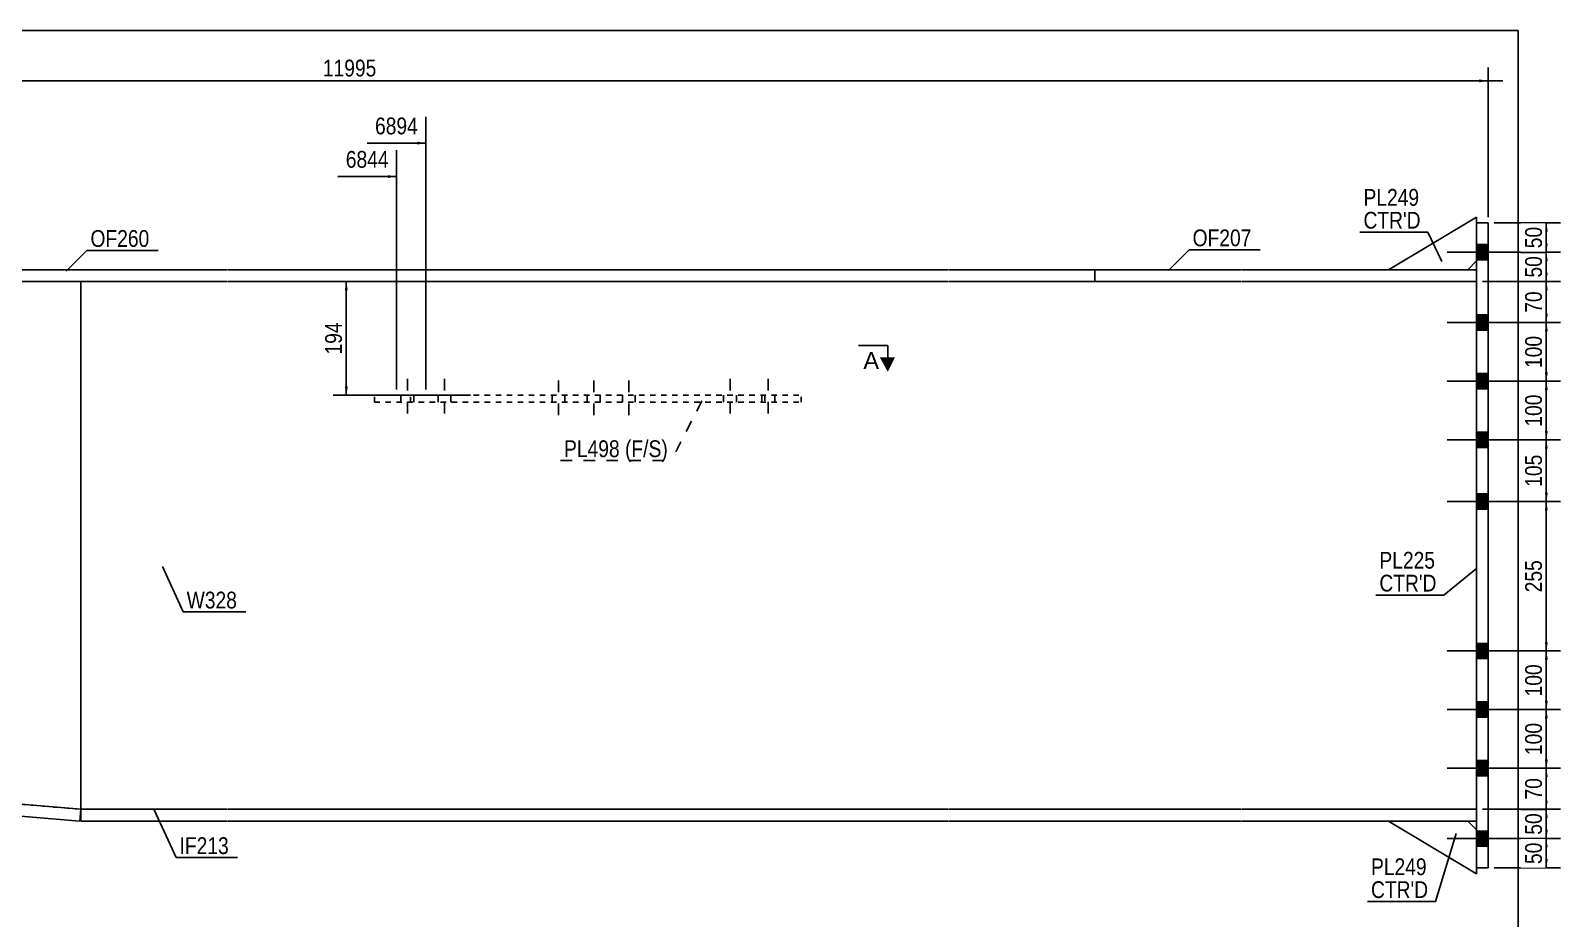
# Model space of a CAD drawing. Header units: millimetres. Extents: x -320 to 99, y -158 to 129.
# Drawn here: x -161.7 to 99.3, y -21.9 to 129.5 of the extents above; entities that cross this region are included whole.
import ezdxf

# ---------------------------------------------------------------- set-up
doc = ezdxf.new("R2010")
doc.units = ezdxf.units.MM
doc.linetypes.add('DXK_LINE_DOT1', pattern=[1.8814, 0.9407, -0.9407])
doc.linetypes.add('DXK_LINE_DOT2', pattern=[3.9198, 1.9599, -1.9599])
doc.styles.add('Arial', font='ARIAL.TTF', dxfattribs={"height": 0.2})
doc.styles.add('Arial Narrow', font='ARIALN.TTF', dxfattribs={"height": 0.2})

# ---------------------------------------------------------------- blocks, each defined once
blk = doc.blocks.new('Unknown-623345038-1210')
at = {"color": 5, "linetype": 'Continuous'}
for p, q in [((92.16, 129.47), (-317.84, 129.47)), ((92.16, -157.53), (92.16, 129.47))]:
    blk.add_line(p, q, dxfattribs=at)
blk = doc.blocks.new('Bolt-623345038-1505 - 1503')
at = {"color": 3, "linetype": 'DXK_LINE_DOT2'}
for p, q in [((-71.59, 69.78), (-71.59, 62.98)), ((-65.59, 69.78), (-65.59, 62.98)), ((-59.59, 69.78), (-59.59, 62.98)), ((-72.69, 67.28), (-72.69, 66.08)), ((-70.49, 67.28), (-70.49, 66.08)), ((-66.69, 67.28), (-66.69, 66.08)), ((-64.49, 67.28), (-64.49, 66.08)), ((-60.69, 67.28), (-60.69, 66.08)), ((-58.49, 67.28), (-58.49, 66.08))]:
    blk.add_line(p, q, dxfattribs=at)
blk = doc.blocks.new('Part-623345038-1602 - 1503')
at = {"color": 2, "linetype": 'Continuous'}
for p, q in [((85.03, 97.68), (70.03, 88.68)), ((85.03, 97.68), (85.03, 96.68)), ((83.53, 88.68), (85.03, 90.18))]:
    blk.add_line(p, q, dxfattribs=at)
at = {"color": 7, "linetype": 'DXK_LINE_DOT1'}
for p, q in [((85.03, 90.18), (85.03, 96.68)), ((70.03, 88.68), (83.53, 88.68))]:
    blk.add_line(p, q, dxfattribs=at)
blk = doc.blocks.new('Part-623345038-1549 - 1503')
at = {"color": 7, "linetype": 'DXK_LINE_DOT1'}
for p, q in [((-103.01, 66.08), (-103.01, 67.28)), ((-103.01, 67.28), (-30.17, 67.28)), ((-103.01, 66.08), (-30.17, 66.08)), ((-96.83, 66.08), (-96.83, 67.28)), ((-36.38, 67.28), (-36.38, 66.08)), ((-30.17, 66.08), (-30.17, 67.28))]:
    blk.add_line(p, q, dxfattribs=at)
blk = doc.blocks.new('Part-623345038-1631 - 1503')
at = {"color": 2, "linetype": 'Continuous'}
for p, q in [((85.03, 96.68), (87.03, 96.68)), ((85.03, -13.32), (85.03, 96.68)), ((87.03, 96.68), (87.03, -13.32)), ((87.03, -13.32), (85.03, -13.32))]:
    blk.add_line(p, q, dxfattribs=at)
blk = doc.blocks.new('Part-623345038-1636 - 1503')
at = {"color": 2, "linetype": 'Continuous'}
for p, q in [((85.03, -14.32), (70.03, -5.32)), ((83.53, -5.32), (85.03, -6.82)), ((85.03, -14.32), (85.03, -13.32))]:
    blk.add_line(p, q, dxfattribs=at)
at = {"color": 7, "linetype": 'DXK_LINE_DOT1'}
for p, q in [((70.03, -5.32), (83.53, -5.32)), ((85.03, -6.82), (85.03, -13.32))]:
    blk.add_line(p, q, dxfattribs=at)
blk = doc.blocks.new('Part-623345038-1725 - 1503')
at = {"color": 2, "linetype": 'Continuous'}
blk.add_line((-153.11, 86.68), (-153.11, -3.32), dxfattribs=at)
at = {"color": 7, "linetype": 'DXK_LINE_DOT1'}
for p, q in [((-153.11, 86.68), (-128.11, 86.68)), ((-128.01, 86.68), (-5.17, 86.68)), ((-5.07, 86.68), (44.93, 86.68)), ((45.03, 86.68), (85.03, 86.68)), ((85.03, 86.68), (85.03, -3.32)), ((-153.11, -3.32), (-128.11, -3.32)), ((-128.01, -3.32), (-5.17, -3.32)), ((-5.07, -3.32), (44.93, -3.32)), ((45.03, -3.32), (85.03, -3.32))]:
    blk.add_line(p, q, dxfattribs=at)
blk = doc.blocks.new('Bolt-623345038-1844 - 1503')
at = {"linetype": 'Continuous'}
for points in [[(85.03, 92.98), (85.03, 90.38), (87.03, 90.38), (87.03, 92.98)], [(85.03, 92.98), (85.03, 90.38), (87.03, 90.38), (87.03, 92.98)], [(85.03, 80.98), (85.03, 78.38), (87.03, 78.38), (87.03, 80.98)], [(85.03, 80.98), (85.03, 78.38), (87.03, 78.38), (87.03, 80.98)], [(85.03, 70.98), (85.03, 68.38), (87.03, 68.38), (87.03, 70.98)], [(85.03, 70.98), (85.03, 68.38), (87.03, 68.38), (87.03, 70.98)], [(85.03, 60.98), (85.03, 58.38), (87.03, 58.38), (87.03, 60.98)], [(85.03, 60.98), (85.03, 58.38), (87.03, 58.38), (87.03, 60.98)], [(85.03, 50.48), (85.03, 47.88), (87.03, 47.88), (87.03, 50.48)], [(85.03, 50.48), (85.03, 47.88), (87.03, 47.88), (87.03, 50.48)], [(85.03, 24.98), (85.03, 22.38), (87.03, 22.38), (87.03, 24.98)], [(85.03, 24.98), (85.03, 22.38), (87.03, 22.38), (87.03, 24.98)], [(85.03, 14.98), (85.03, 12.38), (87.03, 12.38), (87.03, 14.98)], [(85.03, 14.98), (85.03, 12.38), (87.03, 12.38), (87.03, 14.98)], [(85.03, 4.98), (85.03, 2.38), (87.03, 2.38), (87.03, 4.98)], [(85.03, 4.98), (85.03, 2.38), (87.03, 2.38), (87.03, 4.98)], [(85.03, -7.02), (85.03, -9.62), (87.03, -9.62), (87.03, -7.02)], [(85.03, -7.02), (85.03, -9.62), (87.03, -9.62), (87.03, -7.02)]]:
    blk.add_hatch(color=3, dxfattribs=at).paths.add_polyline_path(points)
at = {"color": 3, "linetype": 'Continuous'}
for p, q in [((90.62, 91.68), (80.03, 91.68)), ((90.62, 91.68), (80.03, 91.68)), ((87.03, 92.98), (85.03, 92.98)), ((87.03, 92.98), (85.03, 92.98)), ((87.03, 90.38), (85.03, 90.38)), ((87.03, 90.38), (85.03, 90.38)), ((87.03, 80.98), (85.03, 80.98)), ((87.03, 80.98), (85.03, 80.98)), ((90.62, 79.68), (80.03, 79.68)), ((90.62, 79.68), (80.03, 79.68)), ((87.03, 78.38), (85.03, 78.38)), ((87.03, 78.38), (85.03, 78.38)), ((87.03, 70.98), (85.03, 70.98)), ((87.03, 70.98), (85.03, 70.98)), ((90.62, 69.68), (80.03, 69.68)), ((90.62, 69.68), (80.03, 69.68)), ((87.03, 68.38), (85.03, 68.38)), ((87.03, 68.38), (85.03, 68.38)), ((87.03, 60.98), (85.03, 60.98)), ((87.03, 60.98), (85.03, 60.98)), ((90.62, 59.68), (80.03, 59.68)), ((90.62, 59.68), (80.03, 59.68)), ((87.03, 58.38), (85.03, 58.38)), ((87.03, 58.38), (85.03, 58.38)), ((87.03, 50.48), (85.03, 50.48)), ((87.03, 50.48), (85.03, 50.48)), ((90.62, 49.18), (80.03, 49.18)), ((90.62, 49.18), (80.03, 49.18)), ((87.03, 47.88), (85.03, 47.88)), ((87.03, 47.88), (85.03, 47.88)), ((90.62, 23.68), (80.03, 23.68)), ((90.62, 23.68), (80.03, 23.68)), ((87.03, 24.98), (85.03, 24.98)), ((87.03, 24.98), (85.03, 24.98)), ((87.03, 22.38), (85.03, 22.38)), ((87.03, 22.38), (85.03, 22.38)), ((90.62, 13.68), (80.03, 13.68)), ((90.62, 13.68), (80.03, 13.68)), ((87.03, 14.98), (85.03, 14.98)), ((87.03, 14.98), (85.03, 14.98)), ((87.03, 12.38), (85.03, 12.38)), ((87.03, 12.38), (85.03, 12.38)), ((90.62, 3.68), (80.03, 3.68)), ((90.62, 3.68), (80.03, 3.68)), ((87.03, 4.98), (85.03, 4.98)), ((87.03, 4.98), (85.03, 4.98)), ((87.03, 2.38), (85.03, 2.38)), ((87.03, 2.38), (85.03, 2.38)), ((87.03, -7.02), (85.03, -7.02)), ((87.03, -7.02), (85.03, -7.02)), ((90.62, -8.32), (80.03, -8.32)), ((90.62, -8.32), (80.03, -8.32)), ((87.03, -9.62), (85.03, -9.62)), ((87.03, -9.62), (85.03, -9.62))]:
    blk.add_line(p, q, dxfattribs=at)
blk = doc.blocks.new('Part-623345038-1747 - 1503')
at = {"color": 2, "linetype": 'Continuous'}
for p, q in [((19.93, 88.68), (19.93, 86.68)), ((44.93, 88.68), (19.93, 88.68)), ((19.93, 86.68), (44.93, 86.68)), ((85.03, 88.68), (45.03, 88.68)), ((45.03, 86.68), (85.03, 86.68)), ((85.03, 86.68), (85.03, 88.68))]:
    blk.add_line(p, q, dxfattribs=at)
blk = doc.blocks.new('Bolt-623345038-1748 - 1503')
at = {"color": 3, "linetype": 'DXK_LINE_DOT2'}
for p, q in [((-42.33, 64.18), (-42.33, 70.98)), ((-35.81, 64.18), (-35.81, 70.98)), ((-43.43, 66.08), (-43.43, 67.28)), ((-41.23, 66.08), (-41.23, 67.28)), ((-36.91, 66.08), (-36.91, 67.28)), ((-34.71, 66.08), (-34.71, 67.28))]:
    blk.add_line(p, q, dxfattribs=at)
blk = doc.blocks.new('Bolt-623345038-1750 - 1503')
at = {"color": 3, "linetype": 'DXK_LINE_DOT2'}
for p, q in [((-97.38, 64.18), (-97.38, 70.98)), ((-91.04, 64.18), (-91.04, 70.98)), ((-98.48, 66.08), (-98.48, 67.28)), ((-96.28, 66.08), (-96.28, 67.28)), ((-92.14, 66.08), (-92.14, 67.28)), ((-89.94, 66.08), (-89.94, 67.28))]:
    blk.add_line(p, q, dxfattribs=at)
blk = doc.blocks.new('Part-623345038-1772 - 1503')
at = {"color": 2, "linetype": 'Continuous'}
for p, q in [((-183.11, 88.68), (-183.11, 86.68)), ((-183.11, 88.68), (-128.11, 88.68)), ((-183.11, 86.68), (-128.11, 86.68)), ((-128.01, 88.68), (-5.17, 88.68)), ((-128.01, 86.68), (-5.17, 86.68)), ((-5.07, 88.68), (19.93, 88.68)), ((-5.07, 86.68), (19.93, 86.68)), ((19.93, 88.68), (19.93, 86.68))]:
    blk.add_line(p, q, dxfattribs=at)
blk = doc.blocks.new('Part-623345038-1816 - 1503')
at = {"color": 2, "linetype": 'Continuous'}
for p, q in [((-299.37, 44.66), (-299.2, 46.65)), ((-208.21, 37.05), (-299.37, 44.66)), ((-299.2, 46.65), (-208.21, 39.06)), ((-208.11, 1.27), (-153.11, -3.32)), ((-153.28, -5.32), (-208.11, -0.74)), ((-153.11, -3.32), (-153.28, -5.32))]:
    blk.add_line(p, q, dxfattribs=at)
blk = doc.blocks.new('Part-623345038-1838 - 1503')
at = {"color": 2, "linetype": 'Continuous'}
for p, q in [((-153.11, -5.32), (-153.11, -3.32)), ((-153.11, -3.32), (-128.11, -3.32)), ((-128.01, -3.32), (-5.17, -3.32)), ((-5.07, -3.32), (44.93, -3.32)), ((45.03, -3.32), (85.03, -3.32)), ((85.03, -5.32), (85.03, -3.32)), ((-153.11, -5.32), (-128.11, -5.32)), ((-128.01, -5.32), (-5.17, -5.32)), ((-5.07, -5.32), (44.93, -5.32)), ((45.03, -5.32), (85.03, -5.32))]:
    blk.add_line(p, q, dxfattribs=at)
blk = doc.blocks.new('Part-623345038-1843 - 1503')
at = {"color": 7, "linetype": 'DXK_LINE_DOT1'}
for p, q in [((-299.5, 86.68), (-208.21, 86.68)), ((-299.5, 86.68), (-299.5, 46.68)), ((-208.11, 86.68), (-153.11, 86.68)), ((-153.11, 86.68), (-153.11, -3.32)), ((-208.21, 39.06), (-299.2, 46.65)), ((-153.11, -3.32), (-208.11, 1.27))]:
    blk.add_line(p, q, dxfattribs=at)
at = {"color": 2, "linetype": 'Continuous'}
blk.add_line((-299.5, 46.68), (-299.2, 46.65), dxfattribs=at)
blk = doc.blocks.new('StraightDimension-623345038-1862 - 1503')
at = {"linetype": 'Continuous'}
for points in [[(96.69, -4.82), (96.94, -3.32), (97.19, -4.82)], [(97.19, -6.82), (96.94, -8.32), (96.69, -6.82)]]:
    blk.add_hatch(color=7, dxfattribs=at).paths.add_polyline_path(points)
at = {"color": 7, "linetype": 'Continuous'}
for p, q in [((86.03, -3.32), (99.34, -3.32)), ((96.94, -8.32), (96.94, -3.32)), ((86.03, -8.32), (99.34, -8.32))]:
    blk.add_line(p, q, dxfattribs=at)
at = {"color": 0}
blk.add_wipeout([(96.79, -3.4), (92.59, -3.4), (92.59, -8.25), (96.79, -8.25)], dxfattribs=at)
at = {"color": 3, "style": 'Arial Narrow'}
blk.add_text('50', height=2.863, rotation=90.0002, dxfattribs=at).set_placement((96.19, -7.65))
blk = doc.blocks.new('StraightDimension-623345038-1948 - 1503')
at = {"linetype": 'Continuous'}
for points in [[(96.69, 12.18), (96.94, 13.68), (97.19, 12.18)], [(97.19, 5.18), (96.94, 3.68), (96.69, 5.18)]]:
    blk.add_hatch(color=7, dxfattribs=at).paths.add_polyline_path(points)
at = {"color": 7, "linetype": 'Continuous'}
for p, q in [((86.03, 13.68), (99.34, 13.68)), ((96.94, 3.68), (96.94, 13.68)), ((86.03, 3.68), (99.34, 3.68))]:
    blk.add_line(p, q, dxfattribs=at)
at = {"color": 0}
blk.add_wipeout([(96.79, 12.02), (92.59, 12.02), (92.59, 5.33), (96.79, 5.33)], dxfattribs=at)
at = {"color": 3, "style": 'Arial Narrow'}
blk.add_text('100', height=2.863, rotation=90.0002, dxfattribs=at).set_placement((96.19, 5.93))
blk = doc.blocks.new('StraightDimension-623345038-1903 - 1503')
at = {"linetype": 'Continuous'}
for points in [[(96.69, 68.18), (96.94, 69.68), (97.19, 68.18)], [(97.19, 61.18), (96.94, 59.68), (96.69, 61.18)]]:
    blk.add_hatch(color=7, dxfattribs=at).paths.add_polyline_path(points)
at = {"color": 7, "linetype": 'Continuous'}
for p, q in [((86.03, 69.68), (99.34, 69.68)), ((96.94, 59.68), (96.94, 69.68)), ((86.03, 59.68), (99.34, 59.68))]:
    blk.add_line(p, q, dxfattribs=at)
at = {"color": 0}
blk.add_wipeout([(96.79, 68.02), (92.59, 68.02), (92.59, 61.33), (96.79, 61.33)], dxfattribs=at)
at = {"color": 3, "style": 'Arial Narrow'}
blk.add_text('100', height=2.863, rotation=90.0002, dxfattribs=at).set_placement((96.19, 61.93))
blk = doc.blocks.new('StraightDimension-623345038-1955 - 1503')
at = {"linetype": 'Continuous'}
for points in [[(96.69, 2.18), (96.94, 3.68), (97.19, 2.18)], [(97.19, -1.82), (96.94, -3.32), (96.69, -1.82)]]:
    blk.add_hatch(color=7, dxfattribs=at).paths.add_polyline_path(points)
at = {"color": 7, "linetype": 'Continuous'}
for p, q in [((86.03, 3.68), (99.34, 3.68)), ((96.94, -3.32), (96.94, 3.68)), ((86.03, -3.32), (99.34, -3.32))]:
    blk.add_line(p, q, dxfattribs=at)
at = {"color": 0}
blk.add_wipeout([(96.79, 2.6), (92.59, 2.6), (92.59, -2.25), (96.79, -2.25)], dxfattribs=at)
at = {"color": 3, "style": 'Arial Narrow'}
blk.add_text('70', height=2.863, rotation=90.0002, dxfattribs=at).set_placement((96.19, -1.65))
blk = doc.blocks.new('StraightDimension-623345038-1910 - 1503')
at = {"linetype": 'Continuous'}
for points in [[(96.69, 58.18), (96.94, 59.68), (97.19, 58.18)], [(97.19, 50.68), (96.94, 49.18), (96.69, 50.68)]]:
    blk.add_hatch(color=7, dxfattribs=at).paths.add_polyline_path(points)
at = {"color": 7, "linetype": 'Continuous'}
for p, q in [((86.03, 59.68), (99.34, 59.68)), ((96.94, 49.18), (96.94, 59.68)), ((86.03, 49.18), (99.34, 49.18))]:
    blk.add_line(p, q, dxfattribs=at)
at = {"color": 0}
blk.add_wipeout([(96.79, 57.77), (92.59, 57.77), (92.59, 51.08), (96.79, 51.08)], dxfattribs=at)
at = {"color": 3, "style": 'Arial Narrow'}
blk.add_text('105', height=2.863, rotation=90.0002, dxfattribs=at).set_placement((96.19, 51.68))
blk = doc.blocks.new('StraightDimension-623345038-1975 - 1503')
at = {"linetype": 'Continuous'}
for points in [[(96.69, 90.18), (96.94, 91.68), (97.19, 90.18)], [(97.19, 88.18), (96.94, 86.68), (96.69, 88.18)]]:
    blk.add_hatch(color=7, dxfattribs=at).paths.add_polyline_path(points)
at = {"color": 7, "linetype": 'Continuous'}
for p, q in [((86.03, 91.68), (99.34, 91.68)), ((96.94, 86.68), (96.94, 91.68)), ((86.03, 86.68), (99.34, 86.68))]:
    blk.add_line(p, q, dxfattribs=at)
at = {"color": 0}
blk.add_wipeout([(96.79, 91.6), (92.59, 91.6), (92.59, 86.75), (96.79, 86.75)], dxfattribs=at)
at = {"color": 3, "style": 'Arial Narrow'}
blk.add_text('50', height=2.863, rotation=90.0002, dxfattribs=at).set_placement((96.19, 87.35))
blk = doc.blocks.new('StraightDimension-623345038-1879 - 1503')
at = {"linetype": 'Continuous'}
for points in [[(96.69, 95.18), (96.94, 96.68), (97.19, 95.18)], [(97.19, 93.18), (96.94, 91.68), (96.69, 93.18)]]:
    blk.add_hatch(color=7, dxfattribs=at).paths.add_polyline_path(points)
at = {"color": 7, "linetype": 'Continuous'}
for p, q in [((88.03, 96.68), (99.34, 96.68)), ((96.94, 91.68), (96.94, 96.68)), ((86.03, 91.68), (99.34, 91.68))]:
    blk.add_line(p, q, dxfattribs=at)
at = {"color": 0}
blk.add_wipeout([(96.79, 96.6), (92.59, 96.6), (92.59, 91.75), (96.79, 91.75)], dxfattribs=at)
at = {"color": 3, "style": 'Arial Narrow'}
blk.add_text('50', height=2.863, rotation=90.0002, dxfattribs=at).set_placement((96.19, 92.35))
blk = doc.blocks.new('StraightDimension-623345038-1896 - 1503')
at = {"linetype": 'Continuous'}
for points in [[(96.69, 78.18), (96.94, 79.68), (97.19, 78.18)], [(97.19, 71.18), (96.94, 69.68), (96.69, 71.18)]]:
    blk.add_hatch(color=7, dxfattribs=at).paths.add_polyline_path(points)
at = {"color": 7, "linetype": 'Continuous'}
for p, q in [((86.03, 79.68), (99.34, 79.68)), ((96.94, 69.68), (96.94, 79.68)), ((86.03, 69.68), (99.34, 69.68))]:
    blk.add_line(p, q, dxfattribs=at)
at = {"color": 0}
blk.add_wipeout([(96.79, 78.02), (92.59, 78.02), (92.59, 71.33), (96.79, 71.33)], dxfattribs=at)
at = {"color": 3, "style": 'Arial Narrow'}
blk.add_text('100', height=2.863, rotation=90.0002, dxfattribs=at).set_placement((96.19, 71.93))
blk = doc.blocks.new('StraightDimension-623345038-1917 - 1503')
at = {"linetype": 'Continuous'}
for points in [[(96.69, 47.68), (96.94, 49.18), (97.19, 47.68)], [(97.19, 25.18), (96.94, 23.68), (96.69, 25.18)]]:
    blk.add_hatch(color=7, dxfattribs=at).paths.add_polyline_path(points)
at = {"color": 7, "linetype": 'Continuous'}
for p, q in [((86.03, 49.18), (99.34, 49.18)), ((96.94, 23.68), (96.94, 49.18)), ((86.03, 23.68), (99.34, 23.68))]:
    blk.add_line(p, q, dxfattribs=at)
at = {"color": 0}
blk.add_wipeout([(96.79, 39.77), (92.59, 39.77), (92.59, 33.08), (96.79, 33.08)], dxfattribs=at)
at = {"color": 3, "style": 'Arial Narrow'}
blk.add_text('255', height=2.863, rotation=90.0002, dxfattribs=at).set_placement((96.19, 33.68))
blk = doc.blocks.new('StraightDimension-623345038-1924 - 1503')
at = {"linetype": 'Continuous'}
for points in [[(96.69, -9.82), (96.94, -8.32), (97.19, -9.82)], [(97.19, -11.82), (96.94, -13.32), (96.69, -11.82)]]:
    blk.add_hatch(color=7, dxfattribs=at).paths.add_polyline_path(points)
at = {"color": 7, "linetype": 'Continuous'}
for p, q in [((86.03, -8.32), (99.34, -8.32)), ((96.94, -13.32), (96.94, -8.32)), ((88.03, -13.32), (99.34, -13.32))]:
    blk.add_line(p, q, dxfattribs=at)
at = {"color": 0}
blk.add_wipeout([(96.79, -8.4), (92.59, -8.4), (92.59, -13.25), (96.79, -13.25)], dxfattribs=at)
at = {"color": 3, "style": 'Arial Narrow'}
blk.add_text('50', height=2.863, rotation=90.0002, dxfattribs=at).set_placement((96.19, -12.65))
blk = doc.blocks.new('StraightDimension-623345038-1941 - 1503')
at = {"linetype": 'Continuous'}
for points in [[(96.69, 22.18), (96.94, 23.68), (97.19, 22.18)], [(97.19, 15.18), (96.94, 13.68), (96.69, 15.18)]]:
    blk.add_hatch(color=7, dxfattribs=at).paths.add_polyline_path(points)
at = {"color": 7, "linetype": 'Continuous'}
for p, q in [((86.03, 23.68), (99.34, 23.68)), ((96.94, 13.68), (96.94, 23.68)), ((86.03, 13.68), (99.34, 13.68))]:
    blk.add_line(p, q, dxfattribs=at)
at = {"color": 0}
blk.add_wipeout([(96.79, 22.02), (92.59, 22.02), (92.59, 15.33), (96.79, 15.33)], dxfattribs=at)
at = {"color": 3, "style": 'Arial Narrow'}
blk.add_text('100', height=2.863, rotation=90.0002, dxfattribs=at).set_placement((96.19, 15.93))
blk = doc.blocks.new('StraightDimension-623345038-1964 - 1503')
at = {"linetype": 'Continuous'}
for points in [[(96.69, 85.18), (96.94, 86.68), (97.19, 85.18)], [(97.19, 81.18), (96.94, 79.68), (96.69, 81.18)]]:
    blk.add_hatch(color=7, dxfattribs=at).paths.add_polyline_path(points)
at = {"color": 7, "linetype": 'Continuous'}
for p, q in [((86.03, 86.68), (99.34, 86.68)), ((96.94, 79.68), (96.94, 86.68)), ((86.03, 79.68), (99.34, 79.68))]:
    blk.add_line(p, q, dxfattribs=at)
at = {"color": 0}
blk.add_wipeout([(96.79, 85.6), (92.59, 85.6), (92.59, 80.75), (96.79, 80.75)], dxfattribs=at)
at = {"color": 3, "style": 'Arial Narrow'}
blk.add_text('70', height=2.863, rotation=90.0002, dxfattribs=at).set_placement((96.19, 81.35))
blk = doc.blocks.new('StraightDimension-623345038-2067 - 1503')
at = {"linetype": 'Continuous'}
for points in [[(-108.05, 85.18), (-107.8, 86.68), (-107.55, 85.18)], [(-107.55, 68.78), (-107.8, 67.28), (-108.05, 68.78)]]:
    blk.add_hatch(color=7, dxfattribs=at).paths.add_polyline_path(points)
at = {"color": 7, "linetype": 'Continuous'}
for p, q in [((-65.59, 86.68), (-110.05, 86.68)), ((-107.8, 67.28), (-107.8, 86.68)), ((-86.64, 67.28), (-110.05, 67.28))]:
    blk.add_line(p, q, dxfattribs=at)
at = {"color": 0}
blk.add_wipeout([(-107.95, 80.32), (-112.15, 80.32), (-112.15, 73.63), (-107.95, 73.63)], dxfattribs=at)
at = {"color": 3, "style": 'Arial Narrow'}
blk.add_text('194', height=2.863, rotation=90.0002, dxfattribs=at).set_placement((-108.55, 74.23))
blk = doc.blocks.new('StraightDimension-623345038-2088 - 1503')
at = {"linetype": 'Continuous'}
blk.add_hatch(color=7, dxfattribs=at).paths.add_polyline_path([(85.53, 121.15), (87.03, 120.9), (85.53, 120.65)])
at = {"color": 7, "linetype": 'Continuous'}
for p, q in [((87.03, 97.68), (87.03, 123.15)), ((-301.5, 120.9), (87.03, 120.9)), ((87.03, 120.9), (89.53, 120.9))]:
    blk.add_line(p, q, dxfattribs=at)
at = {"color": 0}
blk.add_wipeout([(-102.06, 121.05), (-102.06, 125.25), (-112.4, 125.25), (-112.4, 121.05)], dxfattribs=at)
at = {"color": 3, "style": 'Arial Narrow'}
blk.add_text('11995', height=2.863, dxfattribs=at).set_placement((-111.8, 121.65))
blk = doc.blocks.new('StraightDimension-623345038-2781 - 1503')
at = {"linetype": 'Continuous'}
blk.add_hatch(color=7, dxfattribs=at).paths.add_polyline_path([(-95.71, 110.53), (-94.21, 110.28), (-95.71, 110.03)])
at = {"color": 7, "linetype": 'Continuous'}
for p, q in [((-94.21, 68.28), (-94.21, 114.78)), ((-104.27, 110.28), (-94.21, 110.28))]:
    blk.add_line(p, q, dxfattribs=at)
at = {"color": 0}
blk.add_wipeout([(-94.99, 111.18), (-94.99, 115.38), (-103.5, 115.38), (-103.5, 111.18)], dxfattribs=at)
at = {"color": 3, "style": 'Arial Narrow'}
blk.add_text('6894', height=2.863, dxfattribs=at).set_placement((-102.9, 111.78))
blk = doc.blocks.new('StraightDimension-623345038-2782 - 1503')
at = {"linetype": 'Continuous'}
blk.add_hatch(color=7, dxfattribs=at).paths.add_polyline_path([(-100.71, 104.83), (-99.21, 104.58), (-100.71, 104.33)])
at = {"color": 7, "linetype": 'Continuous'}
for p, q in [((-99.21, 68.28), (-99.21, 109.08)), ((-109.27, 104.58), (-99.21, 104.58))]:
    blk.add_line(p, q, dxfattribs=at)
at = {"color": 0}
blk.add_wipeout([(-99.98, 105.48), (-99.98, 109.68), (-108.49, 109.68), (-108.49, 105.48)], dxfattribs=at)
at = {"color": 3, "style": 'Arial Narrow'}
blk.add_text('6844', height=2.863, dxfattribs=at).set_placement((-107.89, 106.08))
blk = doc.blocks.new('Mark-623345038-1545 - 1503')
at = {"color": 0}
blk.add_wipeout([(-61.15, 56.74), (-61.15, 59.74), (-70.65, 59.74), (-70.65, 56.74)], dxfattribs=at)
blk.add_wipeout([(-61.15, 56.74), (-61.15, 59.74), (-70.65, 59.74), (-70.65, 56.74)], dxfattribs=at)
blk.add_wipeout([(-52.95, 56.74), (-52.95, 59.74), (-60.25, 59.74), (-60.25, 56.74)], dxfattribs=at)
blk.add_wipeout([(-52.95, 56.74), (-52.95, 59.74), (-60.25, 59.74), (-60.25, 56.74)], dxfattribs=at)
at = {"color": 7, "linetype": 'DXK_LINE_DOT2'}
for p in [(-47.13, 66.34), (-71.25, 56.14)]:
    blk.add_line(p, (-52.35, 56.14), dxfattribs=at)
at = {"color": 3, "style": 'Arial Narrow'}
for s, p in [('PL498', (-70.65, 56.74)), ('(F/', (-60.25, 56.74)), ('S)', (-56.23, 56.74))]:
    blk.add_text(s, height=2.863, dxfattribs=at).set_placement(p)
blk = doc.blocks.new('Mark-623345038-1598 - 1503')
at = {"color": 0}
blk.add_wipeout([(75.25, 99.6), (75.25, 102.6), (65.75, 102.6), (65.75, 99.6)], dxfattribs=at)
blk.add_wipeout([(75.25, 99.6), (75.25, 102.6), (65.75, 102.6), (65.75, 99.6)], dxfattribs=at)
blk.add_wipeout([(75.5, 95.7), (75.5, 98.7), (65.75, 98.7), (65.75, 95.7)], dxfattribs=at)
blk.add_wipeout([(75.5, 95.7), (75.5, 98.7), (65.75, 98.7), (65.75, 95.7)], dxfattribs=at)
at = {"color": 7, "linetype": 'Continuous'}
for p in [(65.15, 95.1), (79.12, 90.09)]:
    blk.add_line(p, (76.75, 95.1), dxfattribs=at)
at = {"color": 3, "style": 'Arial Narrow'}
blk.add_text('PL249', height=2.863, dxfattribs=at).set_placement((65.75, 99.6))
at = {"color": 1, "style": 'Arial Narrow'}
blk.add_text("CTR'D", height=2.863, dxfattribs=at).set_placement((65.75, 95.7))
blk = doc.blocks.new('Mark-623345038-1627 - 1503')
at = {"color": 0}
blk.add_wipeout([(77.96, 37.72), (77.96, 40.72), (68.46, 40.72), (68.46, 37.72)], dxfattribs=at)
blk.add_wipeout([(77.96, 37.72), (77.96, 40.72), (68.46, 40.72), (68.46, 37.72)], dxfattribs=at)
blk.add_wipeout([(78.21, 33.82), (78.21, 36.82), (68.46, 36.82), (68.46, 33.82)], dxfattribs=at)
blk.add_wipeout([(78.21, 33.82), (78.21, 36.82), (68.46, 36.82), (68.46, 33.82)], dxfattribs=at)
at = {"color": 7, "linetype": 'Continuous'}
for p in [(85.03, 37.75), (67.86, 33.22)]:
    blk.add_line(p, (79.46, 33.22), dxfattribs=at)
at = {"color": 3, "style": 'Arial Narrow'}
blk.add_text('PL225', height=2.863, dxfattribs=at).set_placement((68.46, 37.72))
at = {"color": 1, "style": 'Arial Narrow'}
blk.add_text("CTR'D", height=2.863, dxfattribs=at).set_placement((68.46, 33.82))
blk = doc.blocks.new('Mark-623345038-1632 - 1503')
at = {"color": 0}
blk.add_wipeout([(76.53, -14.55), (76.53, -11.55), (67.03, -11.55), (67.03, -14.55)], dxfattribs=at)
blk.add_wipeout([(76.53, -14.55), (76.53, -11.55), (67.03, -11.55), (67.03, -14.55)], dxfattribs=at)
blk.add_wipeout([(76.78, -18.45), (76.78, -15.45), (67.03, -15.45), (67.03, -18.45)], dxfattribs=at)
blk.add_wipeout([(76.78, -18.45), (76.78, -15.45), (67.03, -15.45), (67.03, -18.45)], dxfattribs=at)
at = {"color": 7, "linetype": 'Continuous'}
for p in [(81.57, -7.42), (66.43, -19.05)]:
    blk.add_line(p, (78.03, -19.05), dxfattribs=at)
at = {"color": 3, "style": 'Arial Narrow'}
blk.add_text('PL249', height=2.863, dxfattribs=at).set_placement((67.03, -14.55))
at = {"color": 1, "style": 'Arial Narrow'}
blk.add_text("CTR'D", height=2.863, dxfattribs=at).set_placement((67.03, -18.45))
blk = doc.blocks.new('Mark-623345038-1721 - 1503')
at = {"color": 0}
blk.add_wipeout([(-126.46, 30.93), (-126.46, 33.93), (-135.04, 33.93), (-135.04, 30.93)], dxfattribs=at)
blk.add_wipeout([(-126.46, 30.93), (-126.46, 33.93), (-135.04, 33.93), (-135.04, 30.93)], dxfattribs=at)
at = {"color": 7, "linetype": 'Continuous'}
for p, q in [((-139.18, 38.06), (-135.64, 30.33)), ((-135.64, 30.33), (-124.96, 30.33))]:
    blk.add_line(p, q, dxfattribs=at)
at = {"color": 3, "style": 'Arial Narrow'}
blk.add_text('W328', height=2.863, dxfattribs=at).set_placement((-135.04, 30.93))
blk = doc.blocks.new('Mark-623345038-1743 - 1503')
at = {"color": 0}
blk.add_wipeout([(46.64, 92.69), (46.64, 95.69), (36.59, 95.69), (36.59, 92.69)], dxfattribs=at)
blk.add_wipeout([(46.64, 92.69), (46.64, 95.69), (36.59, 95.69), (36.59, 92.69)], dxfattribs=at)
at = {"color": 7, "linetype": 'Continuous'}
for p, q in [((32.46, 88.55), (35.99, 92.09)), ((35.99, 92.09), (48.14, 92.09))]:
    blk.add_line(p, q, dxfattribs=at)
at = {"color": 3, "style": 'Arial Narrow'}
blk.add_text('OF207', height=2.863, dxfattribs=at).set_placement((36.59, 92.69))
blk = doc.blocks.new('Mark-623345038-1768 - 1503')
at = {"color": 0}
blk.add_wipeout([(-141.4, 92.59), (-141.4, 95.59), (-151.45, 95.59), (-151.45, 92.59)], dxfattribs=at)
blk.add_wipeout([(-141.4, 92.59), (-141.4, 95.59), (-151.45, 95.59), (-151.45, 92.59)], dxfattribs=at)
at = {"color": 7, "linetype": 'Continuous'}
for p, q in [((-155.59, 88.45), (-152.05, 91.99)), ((-152.05, 91.99), (-139.9, 91.99))]:
    blk.add_line(p, q, dxfattribs=at)
at = {"color": 3, "style": 'Arial Narrow'}
blk.add_text('OF260', height=2.863, dxfattribs=at).set_placement((-151.45, 92.59))
blk = doc.blocks.new('Mark-623345038-1834 - 1503')
at = {"color": 0}
blk.add_wipeout([(-127.85, -10.95), (-127.85, -7.95), (-136.25, -7.95), (-136.25, -10.95)], dxfattribs=at)
blk.add_wipeout([(-127.85, -10.95), (-127.85, -7.95), (-136.25, -7.95), (-136.25, -10.95)], dxfattribs=at)
at = {"color": 7, "linetype": 'Continuous'}
for p, q in [((-140.59, -3.41), (-136.85, -11.55)), ((-136.85, -11.55), (-126.35, -11.55))]:
    blk.add_line(p, q, dxfattribs=at)
at = {"color": 3, "style": 'Arial Narrow'}
blk.add_text('IF213', height=2.863, dxfattribs=at).set_placement((-136.25, -10.95))
blk = doc.blocks.new('SectionMark-623345038-2207 - 1503')
at = {"color": 7, "linetype": 'Continuous'}
blk.add_line((-15.42, 75.78), (-15.42, 73.78), dxfattribs=at)
at = {"color": 0, "linetype": 'Continuous'}
blk.add_wipeout([(-16.92, 71.78), (-16.92, 74.78), (-19.58, 74.78), (-19.58, 71.78)], dxfattribs=at)
at = {"linetype": 'Continuous'}
blk.add_hatch(color=7, dxfattribs=at).paths.add_polyline_path([(-14.17, 73.78), (-15.42, 71.28), (-16.79, 73.78)])
at = {"color": 7, "linetype": 'Continuous'}
blk.add_line((-15.42, 75.78), (-20.42, 75.78), dxfattribs=at)
at = {"color": 136, "linetype": 'Continuous', "style": 'Arial'}
blk.add_text('A', height=2.87, dxfattribs=at).set_placement((-19.58, 71.78))

msp = doc.modelspace()

# ---------------------------------------------------------------- block references
for name in ['Unknown-623345038-1210', 'Part-623345038-1602 - 1503', 'Part-623345038-1631 - 1503', 'Bolt-623345038-1844 - 1503', 'Part-623345038-1843 - 1503', 'Part-623345038-1772 - 1503', 'Part-623345038-1725 - 1503', 'Part-623345038-1747 - 1503', 'Bolt-623345038-1750 - 1503', 'Bolt-623345038-1748 - 1503', 'Bolt-623345038-1505 - 1503', 'Part-623345038-1549 - 1503', 'Part-623345038-1816 - 1503', 'Part-623345038-1838 - 1503', 'Part-623345038-1636 - 1503']:
    msp.add_blockref(name, (0, 0))

# ---------------------------------------------------------------- next in the draw order: block references
for name in ['StraightDimension-623345038-1975 - 1503', 'StraightDimension-623345038-2067 - 1503', 'StraightDimension-623345038-1903 - 1503', 'Mark-623345038-1721 - 1503', 'StraightDimension-623345038-1948 - 1503', 'Mark-623345038-1834 - 1503', 'StraightDimension-623345038-1862 - 1503', 'Mark-623345038-1632 - 1503']:
    msp.add_blockref(name, (0, 0))

# ---------------------------------------------------------------- next in the draw order: block references
for name in ['StraightDimension-623345038-1879 - 1503', 'StraightDimension-623345038-1896 - 1503', 'Mark-623345038-1545 - 1503', 'StraightDimension-623345038-1910 - 1503', 'StraightDimension-623345038-1955 - 1503', 'StraightDimension-623345038-1924 - 1503']:
    msp.add_blockref(name, (0, 0))

# ---------------------------------------------------------------- next in the draw order: block references
for name in ['StraightDimension-623345038-2088 - 1503', 'StraightDimension-623345038-1964 - 1503', 'StraightDimension-623345038-1917 - 1503']:
    msp.add_blockref(name, (0, 0))

# ---------------------------------------------------------------- next in the draw order: block references
for name in ['StraightDimension-623345038-2781 - 1503', 'Mark-623345038-1598 - 1503', 'Mark-623345038-1768 - 1503', 'Mark-623345038-1743 - 1503', 'Mark-623345038-1627 - 1503', 'StraightDimension-623345038-1941 - 1503']:
    msp.add_blockref(name, (0, 0))

# ---------------------------------------------------------------- next in the draw order: block references
msp.add_blockref('StraightDimension-623345038-2782 - 1503', (0, 0))

# ---------------------------------------------------------------- next in the draw order: block references
msp.add_blockref('SectionMark-623345038-2207 - 1503', (0, 0))

doc.saveas('drawing.dxf')
